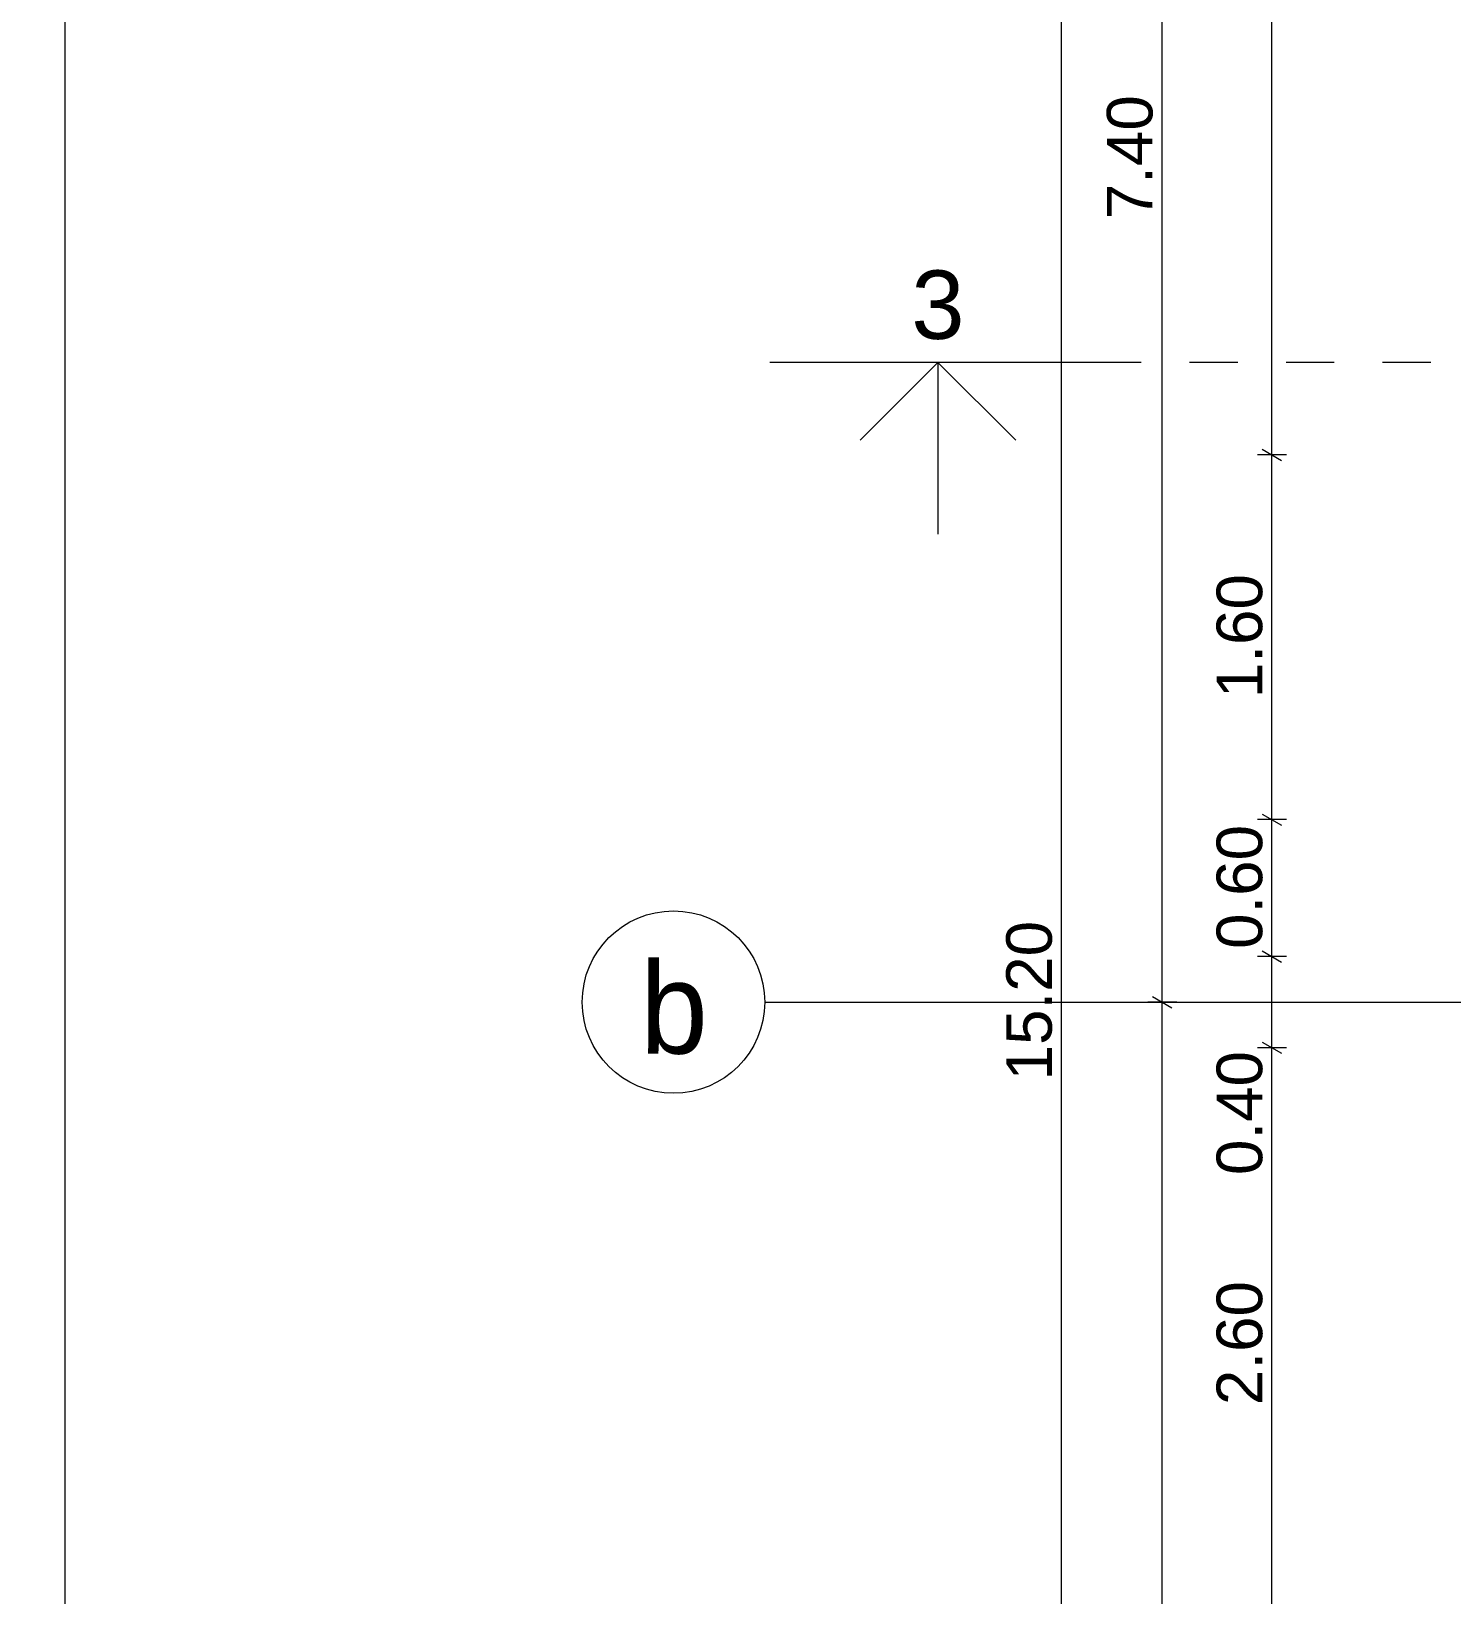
# Model space of a CAD drawing. Header units: millimetres. Extents: x 475206255 to 476720147, y 4620882299 to 4621447368.
# Drawn here: x 475225161 to 475231387, y 4621149208 to 4621156063 of the extents above; entities that cross this region are included whole.
import ezdxf

# ---------------------------------------------------------------- set-up
doc = ezdxf.new("R2010")
doc.units = ezdxf.units.MM
doc.header["$MEASUREMENT"] = 0
doc.linetypes.add('Dashed', pattern=[423.333333, 211.666667, -211.666667])
for name, color, linetype, lineweight in [('0_Pen_No__42_Pen_No__250_Pen_No__5', 5, 'Continuous', 0), ('Annotation - Text_Pen_No__7_Pen_No__5', 5, 'Continuous', 0), ('New_._Pen_No__1', 1, 'Continuous', 0), ('New_shenobebi_Pen_No__1', 1, 'Continuous', 0), ('New_Structural - Bearing_Pen_No__1', 1, 'Continuous', 0), ('zoma_Pen_No__1', 1, 'Continuous', 0), ('zoma_Pen_No__142', 142, 'Continuous', 0), ('zoma_Pen_No__5_Pen_No__5', 5, 'Continuous', 0)]:
    doc.layers.add(name, color=color, linetype=linetype, lineweight=lineweight)
doc.layers.add('zoma', color=7, linetype='Continuous')
doc.styles.add('GENERATED_STYLE_1', font='arial.ttf')
doc.styles.add('GENERATED_STYLE_2', font='arial.ttf')
doc.styles.add('GENERATED_STYLE_4', font='ACADMTAV.TTF')
doc.linetypes.add('Break', pattern='A,0,[1,9.10.saxli 29.041.Shx,S=15.679026,R=0,X=0,Y=0],-1975.557214,0', length=1975.557214)
doc.dimstyles.new('GENERATED_STYLE__12', dxfattribs={"dimtxt": 500, "dimasz": 228, "dimexe": 0.18, "dimexo": 3, "dimgap": 0, "dimtad": 1, "dimtih": 1, "dimtoh": 1, "dimlfac": 0.001, "dimzin": 0, "dimdsep": 46, "dimtxsty": 'GENERATED_STYLE_2', "dimblk": 'ARROWHEAD_2', "dimblk1": 'ARROWHEAD_2', "dimblk2": 'ARROWHEAD_2', "dimcen": 0.09, "dimclrd": 1, "dimclre": 1, "dimclrt": 1, "dimadec": 0, "dimazin": 0, "dimtfac": 1, "dimtdec": 4, "dimtmove": 2, "dimatfit": 3, "dimfxl": 1, "dimtolj": 1, "dimtzin": 0, "dimarcsym": 0})
doc.dimstyles.new('GENERATED_STYLE__9', dxfattribs={"dimtxt": 200, "dimasz": 64.421331, "dimexe": 0.18, "dimexo": 3, "dimgap": 0, "dimtad": 1, "dimlfac": 0.001, "dimzin": 0, "dimdsep": 46, "dimtxsty": 'GENERATED_STYLE_2', "dimblk": 'ARROWHEAD_2', "dimblk1": 'ARROWHEAD_2', "dimblk2": 'ARROWHEAD_2', "dimcen": 0.09, "dimclrd": 142, "dimclre": 142, "dimclrt": 142, "dimadec": 0, "dimazin": 0, "dimtfac": 1, "dimtdec": 4, "dimtmove": 0, "dimatfit": 3, "dimfxl": 1, "dimtolj": 1, "dimtzin": 0, "dimarcsym": 0})

# ---------------------------------------------------------------- blocks, each defined once
blk = doc.blocks.new('*D151', base_point=(475826095.8, 4621095193.2))
at = {"layer": 'zoma_Pen_No__142', "color": 142, "linetype": 'Continuous', "lineweight": 0, "transparency": 16777216}
for p, q in [((475230181.7, 4621151806.2), (475230054.6, 4621151806.2)), ((475230075.8, 4621151830.6), (475230160.5, 4621151781.7)), ((475230118.2, 4621144406.2), (475230118.2, 4621151806.2)), ((475230181.7, 4621144406.2), (475230054.6, 4621144406.2)), ((475230075.8, 4621144430.6), (475230160.5, 4621144381.7)), ((475230118.2, 4621144364.7), (475230118.2, 4621144406.2))]:
    blk.add_line(p, q, dxfattribs=at)
at = {"layer": 'zoma_Pen_No__142', "color": 142, "lineweight": 0, "transparency": 16777216, "insert": (475230078.2, 4621147839.2), "char_height": 200, "attachment_point": 7, "rotation": 90, "style": 'GENERATED_STYLE_2'}
blk.add_mtext('\\A1;{\\pql;\\fArial|b0|i0|c204|p0;\\W1.000000;7.40}', dxfattribs=at)
blk = doc.blocks.new('ARROWHEAD_2')
at = {"color": 0, "linetype": 'Continuous', "lineweight": 0}
for p, q in [((-0.378, -0.655), (0.378, 0.655)), ((0, 0), (-1, 0))]:
    blk.add_line(p, q, dxfattribs=at)
blk = doc.blocks.new('*D152', base_point=(475826095.8, 4621095193.2))
at = {"layer": 'zoma_Pen_No__142', "color": 142, "linetype": 'Continuous', "lineweight": 0, "transparency": 16777216}
for p, q in [((475230118.2, 4621159206.2), (475230118.2, 4621159247.6)), ((475230181.7, 4621159206.2), (475230054.6, 4621159206.2)), ((475230160.5, 4621159181.7), (475230075.8, 4621159230.6)), ((475230118.2, 4621151806.2), (475230118.2, 4621159206.2)), ((475230181.7, 4621151806.2), (475230054.6, 4621151806.2)), ((475230075.8, 4621151830.6), (475230160.5, 4621151781.7))]:
    blk.add_line(p, q, dxfattribs=at)
at = {"layer": 'zoma_Pen_No__142', "color": 142, "lineweight": 0, "transparency": 16777216, "insert": (475230078.2, 4621155239.2), "char_height": 200, "attachment_point": 7, "rotation": 90, "style": 'GENERATED_STYLE_2'}
blk.add_mtext('\\A1;{\\pql;\\fArial|b0|i0|c204|p0;\\W1.000000;7.40}', dxfattribs=at)
blk = doc.blocks.new('*D153', base_point=(475826095.8, 4621095193.2))
at = {"layer": 'zoma_Pen_No__142', "color": 142, "linetype": 'Continuous', "lineweight": 0, "transparency": 16777216}
for p, q in [((475229740.6, 4621159406.2), (475229613.5, 4621159406.2)), ((475229719.4, 4621159381.7), (475229634.7, 4621159430.6)), ((475229677.1, 4621159406.2), (475229677.1, 4621159447.6)), ((475229677.1, 4621144206.2), (475229677.1, 4621159406.2)), ((475229740.6, 4621144206.2), (475229613.5, 4621144206.2)), ((475229634.7, 4621144230.6), (475229719.4, 4621144181.7)), ((475229677.1, 4621144164.7), (475229677.1, 4621144206.2))]:
    blk.add_line(p, q, dxfattribs=at)
at = {"layer": 'zoma_Pen_No__142', "color": 142, "lineweight": 0, "transparency": 16777216, "insert": (475229637.1, 4621151463), "char_height": 200, "attachment_point": 7, "rotation": 90, "style": 'GENERATED_STYLE_2'}
blk.add_mtext('\\A1;{\\pql;\\fArial|b0|i0|c204|p0;\\W1.000000;15.20}', dxfattribs=at)
blk = doc.blocks.new('*D157', base_point=(475826095.8, 4621095193.2))
at = {"layer": 'zoma_Pen_No__142', "color": 142, "linetype": 'Continuous', "lineweight": 0, "transparency": 16777216}
for p, q in [((475230662.8, 4621151606.2), (475230535.6, 4621151606.2)), ((475230556.8, 4621151630.6), (475230641.6, 4621151581.7)), ((475230599.2, 4621149006.2), (475230599.2, 4621151606.2)), ((475230662.8, 4621149006.2), (475230535.6, 4621149006.2)), ((475230556.8, 4621149030.6), (475230641.6, 4621148981.7))]:
    blk.add_line(p, q, dxfattribs=at)
at = {"layer": 'zoma_Pen_No__142', "color": 142, "lineweight": 0, "transparency": 16777216, "char_height": 200, "attachment_point": 7, "rotation": 90, "style": 'GENERATED_STYLE_2'}
for s, insert in [('\\A1;{\\pql;\\fArial|b0|i0|c204|p0;\\W1.000000;0.40}', (475230559.2, 4621151047.8)), ('\\A1;{\\pql;\\fArial|b0|i0|c204|p0;\\W1.000000;2.60}', (475230559.2, 4621150039.2))]:
    blk.add_mtext(s, dxfattribs=dict(at, insert=insert))
blk = doc.blocks.new('*D158', base_point=(475826095.8, 4621095193.2))
at = {"layer": 'zoma_Pen_No__142', "color": 142, "linetype": 'Continuous', "lineweight": 0, "transparency": 16777216}
for p, q in [((475230662.8, 4621152006.2), (475230535.6, 4621152006.2)), ((475230556.8, 4621152030.6), (475230641.6, 4621151981.7)), ((475230599.2, 4621151606.2), (475230599.2, 4621152006.2)), ((475230662.8, 4621151606.2), (475230535.6, 4621151606.2)), ((475230556.8, 4621151630.6), (475230641.6, 4621151581.7))]:
    blk.add_line(p, q, dxfattribs=at)
blk = doc.blocks.new('*D159', base_point=(475826095.8, 4621095193.2))
at = {"layer": 'zoma_Pen_No__142', "color": 142, "linetype": 'Continuous', "lineweight": 0, "transparency": 16777216}
for p, q in [((475230662.8, 4621152606.2), (475230535.6, 4621152606.2)), ((475230556.8, 4621152630.6), (475230641.6, 4621152581.7)), ((475230599.2, 4621152006.2), (475230599.2, 4621152606.2)), ((475230662.8, 4621152006.2), (475230535.6, 4621152006.2)), ((475230556.8, 4621152030.6), (475230641.6, 4621151981.7))]:
    blk.add_line(p, q, dxfattribs=at)
at = {"layer": 'zoma_Pen_No__142', "color": 142, "lineweight": 0, "transparency": 16777216, "insert": (475230559.2, 4621152039.2), "char_height": 200, "attachment_point": 7, "rotation": 90, "style": 'GENERATED_STYLE_2'}
blk.add_mtext('\\A1;{\\pql;\\fArial|b0|i0|c204|p0;\\W1.000000;0.60}', dxfattribs=at)
blk = doc.blocks.new('*D160', base_point=(475826095.8, 4621095193.2))
at = {"layer": 'zoma_Pen_No__142', "color": 142, "linetype": 'Continuous', "lineweight": 0, "transparency": 16777216}
for p, q in [((475230662.8, 4621154206.2), (475230535.6, 4621154206.2)), ((475230556.8, 4621154230.6), (475230641.6, 4621154181.7)), ((475230599.2, 4621152606.2), (475230599.2, 4621154206.2)), ((475230662.8, 4621152606.2), (475230535.6, 4621152606.2)), ((475230556.8, 4621152630.6), (475230641.6, 4621152581.7))]:
    blk.add_line(p, q, dxfattribs=at)
at = {"layer": 'zoma_Pen_No__142', "color": 142, "lineweight": 0, "transparency": 16777216, "insert": (475230559.2, 4621153139.2), "char_height": 200, "attachment_point": 7, "rotation": 90, "style": 'GENERATED_STYLE_2'}
blk.add_mtext('\\A1;{\\pql;\\fArial|b0|i0|c204|p0;\\W1.000000;1.60}', dxfattribs=at)
blk = doc.blocks.new('*D161', base_point=(475826095.8, 4621095193.2))
at = {"layer": 'zoma_Pen_No__142', "color": 142, "linetype": 'Continuous', "lineweight": 0, "transparency": 16777216}
for p, q in [((475230662.8, 4621159006.2), (475230535.6, 4621159006.2)), ((475230556.8, 4621159030.6), (475230641.6, 4621158981.7)), ((475230599.2, 4621154206.2), (475230599.2, 4621159006.2)), ((475230662.8, 4621154206.2), (475230535.6, 4621154206.2)), ((475230556.8, 4621154230.6), (475230641.6, 4621154181.7))]:
    blk.add_line(p, q, dxfattribs=at)
at = {"layer": 'zoma_Pen_No__142', "color": 142, "lineweight": 0, "transparency": 16777216, "char_height": 200, "attachment_point": 7, "rotation": 90, "style": 'GENERATED_STYLE_2'}
for s, insert in [('\\A1;{\\pql;\\fArial|b0|i0|c204|p0;\\W1.000000;0.40}', (475230559.2, 4621158447.8)), ('\\A1;{\\pql;\\fArial|b0|i0|c204|p0;\\W1.000000;4.80}', (475230559.2, 4621156339.2))]:
    blk.add_mtext(s, dxfattribs=dict(at, insert=insert))
blk = doc.blocks.new('*D279', base_point=(475826095.8, 4621095193.2))
at = {"layer": 'zoma_Pen_No__1', "color": 1, "linetype": 'Continuous', "lineweight": 0, "transparency": 16777216}
for p, q in [((475225307.6, 4621143981.2), (475225307.6, 4621144431.2)), ((475233224.3, 4621143981.2), (475233224.3, 4621144431.2)), ((475225394.2, 4621144356.2), (475225221, 4621144056.2)), ((475233137.7, 4621144056.2), (475233310.9, 4621144356.2)), ((475225160.9, 4621144206.2), (475225307.6, 4621144206.2)), ((475225307.6, 4621144206.2), (475233224.3, 4621144206.2)), ((475233224.3, 4621144206.2), (475233371, 4621144206.2))]:
    blk.add_line(p, q, dxfattribs=at)
at = {"layer": 'zoma_Pen_No__1', "color": 1, "lineweight": 0, "transparency": 16777216, "insert": (475225778.7, 4621144306.2), "char_height": 500, "attachment_point": 7, "style": 'GENERATED_STYLE_2'}
blk.add_mtext('\\A1;{\\pql;\\fArial|b0|i0|c204|p0;\\W1.000000;16.07}', dxfattribs=at)

msp = doc.modelspace()

# ---------------------------------------------------------------- linework, layer by layer
at = {"layer": '0_Pen_No__42_Pen_No__250_Pen_No__5', "color": 5, "linetype": 'Continuous', "lineweight": 0}
msp.add_circle((475227975.834, 4621151806.167), 400, dxfattribs=at)
msp.add_circle((475227975.834, 4621151806.167), 400, dxfattribs=at)
at = {"layer": 'New_shenobebi_Pen_No__1', "color": 1, "linetype": 'Dashed', "lineweight": 0}
msp.add_lwpolyline([(475301569.033, 4621154611.496), (475228397.966, 4621154611.496)], dxfattribs=at)
at = {"layer": 'New_shenobebi_Pen_No__1', "color": 1, "linetype": 'Continuous', "lineweight": 0}
for points in [[(475229871.713, 4621154611.496), (475228397.966, 4621154611.496)], [(475229134.839, 4621154611.496), (475228793.694, 4621154270.351)], [(475229134.839, 4621154611.496), (475229134.839, 4621153858.498)], [(475229134.839, 4621154611.496), (475229475.984, 4621154270.351)]]:
    msp.add_lwpolyline(points, dxfattribs=at)
at = {"layer": 'New_Structural - Bearing_Pen_No__1', "color": 1, "linetype": 'Break', "lineweight": 0}
msp.add_line((475225307.609, 4621177514.766), (475225307.609, 4621133773.175), dxfattribs=at)
at = {"layer": 'zoma_Pen_No__5_Pen_No__5', "color": 5, "linetype": 'Continuous', "lineweight": 0}
msp.add_line((475228375.834, 4621151806.167), (475299805.598, 4621151806.167), dxfattribs=at)

# ---------------------------------------------------------------- texts
at = {"layer": 'Annotation - Text_Pen_No__7_Pen_No__5', "color": 5, "linetype": 'Continuous', "lineweight": 0, "insert": (475227977.991, 4621151980.487), "char_height": 400, "attachment_point": 2, "style": 'GENERATED_STYLE_4'}
msp.add_mtext('\\A1;{\\pqc;\\fAcadMtavr|b0|i0|c0|p0;\\W1.000000;b}', dxfattribs=at)
at = {"layer": 'New_._Pen_No__1', "color": 1, "linetype": 'Continuous', "lineweight": 0, "insert": (475229134.839, 4621155014.354), "char_height": 300, "attachment_point": 2, "style": 'GENERATED_STYLE_1'}
msp.add_mtext('\\A1;{\\pqc;\\fArial|b0|i0|c204|p0;\\W1.000000;3}', dxfattribs=at)

# ---------------------------------------------------------------- dimensions: what is measured, and where the dimension line sits
at = {"layer": 'zoma', "color": 1, "linetype": 'Continuous', "lineweight": 0}
dim = msp.add_linear_dim(base=(475233224.336, 4621144206.167), p1=(475225307.609, 4621144513.978), p2=(475233224.336, 4621159406.167), text='16.07', dimstyle='GENERATED_STYLE__12', dxfattribs=at)
dim.commit()
dim.dimension.update_dxf_attribs({"geometry": '*D279', "text_midpoint": (475226616.29, 4621144556.167), "dimtype": 160})
at = {"layer": 'zoma', "color": 142, "linetype": 'Continuous', "lineweight": 0}
for base, p1, p2, picture, middle in [((475229677.066, 4621159406.167), (475231349.381, 4621144206.167), (475231349.381, 4621159406.167), '*D153', (475229537.066, 4621151797.994)), ((475230118.164, 4621159206.167), (475229443.071, 4621151806.167), (475229396.513, 4621159206.167), '*D152', (475229978.164, 4621155498.163)), ((475230599.219, 4621159006.167), (475231349.381, 4621154206.169), (475231349.381, 4621159006.167), '*D161', (475230459.219, 4621156598.164)), ((475230599.219, 4621154206.169), (475231349.637, 4621152606.167), (475231349.381, 4621154206.169), '*D160', (475230459.219, 4621153398.164)), ((475230599.219, 4621152606.167), (475231349.381, 4621152006.167), (475231349.637, 4621152606.167), '*D159', (475230459.219, 4621152298.163)), ((475230599.219, 4621152006.167), (475231349.381, 4621151606.167), (475231349.381, 4621152006.167), '*D158', (475230459.219, 4621151306.746)), ((475230118.164, 4621151806.167), (475229489.629, 4621144406.167), (475229443.071, 4621151806.167), '*D151', (475229978.164, 4621148098.163)), ((475230599.219, 4621151606.167), (475231349.381, 4621149006.167), (475231349.381, 4621151606.167), '*D157', (475230459.219, 4621150298.163))]:
    dim = msp.add_linear_dim(base=base, p1=p1, p2=p2, angle=90, dimstyle='GENERATED_STYLE__9', dxfattribs=at)
    dim.commit()
    dim.dimension.update_dxf_attribs({"geometry": picture, "text_midpoint": middle, "dimtype": 160, "text_rotation": 90})

doc.saveas('drawing.dxf')
